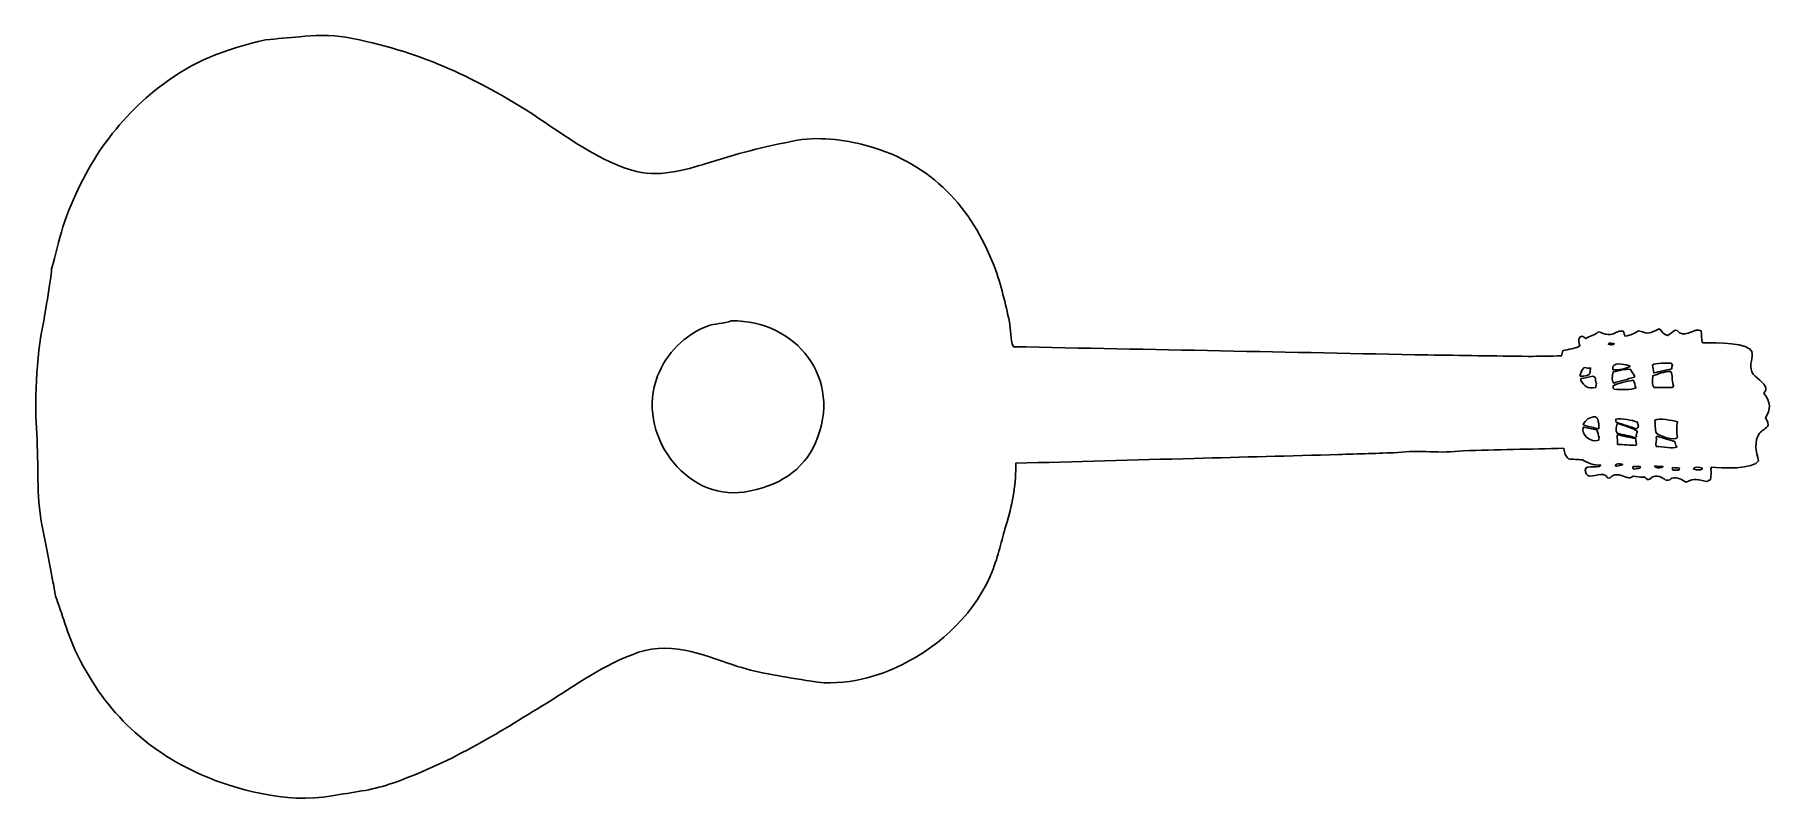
# Model space of a CAD drawing. Header units: centimetres. Extents: x -10.1 to 10.2, y -4.5 to 4.5.
import ezdxf

# ---------------------------------------------------------------- set-up
doc = ezdxf.new("R2010")
doc.units = ezdxf.units.CM
doc.header["$MEASUREMENT"] = 0
doc.layers.add('Camada 1', color=7, linetype='Continuous')

msp = doc.modelspace()

# ---------------------------------------------------------------- linework, layer by layer
at = {"layer": 'Camada 1'}
for points, knots in [([(7.73299, -0.36801), (7.33942, -0.37738), (6.94604, -0.3868), (6.55247, -0.39616), (6.55247, -0.39616), (6.29532, -0.43656), (6.03087, -0.38097), (5.78999, -0.41881), (5.78999, -0.41881), (5.55861, -0.42643), (5.32697, -0.43386), (5.09546, -0.44135), (5.09546, -0.44135), (4.53256, -0.45638), (3.96966, -0.47146), (3.40692, -0.48651), (3.40692, -0.48651), (2.71223, -0.50543), (2.01728, -0.52421), (1.32274, -0.543), (1.32274, -0.543), (1.32512, -0.76467), (1.29157, -1.00467), (1.22093, -1.2265), (1.22093, -1.2265), (1.15952, -1.42015), (1.13417, -1.58086), (1.05723, -1.78001), (1.05723, -1.78001), (0.86374, -2.28105), (0.45808, -2.6661), (-0.01028, -2.89822), (-0.01028, -2.89822), (-0.26042, -3.02226), (-0.66589, -3.15717), (-1.06644, -3.09023), (-1.06644, -3.09023), (-1.38979, -3.03628), (-1.65752, -2.99958), (-1.93046, -2.91523), (-1.93046, -2.91523), (-2.25336, -2.81535), (-2.68103, -2.60948), (-3.0883, -2.7514), (-3.0883, -2.7514), (-3.49406, -2.89274), (-3.82053, -3.13423), (-4.16132, -3.34441), (-4.16132, -3.34441), (-4.73928, -3.7007), (-5.30337, -4.0549), (-6.0025, -4.29326), (-6.0025, -4.29326), (-6.21374, -4.36525), (-6.42975, -4.38404), (-6.67452, -4.42875), (-6.67452, -4.42875), (-7.20702, -4.52612), (-7.83683, -4.33887), (-8.17688, -4.19158), (-8.17688, -4.19158), (-8.87051, -3.89117), (-9.35962, -3.40389), (-9.67371, -2.72873), (-9.67371, -2.72873), (-9.76687, -2.52823), (-9.82918, -2.29849), (-9.90522, -2.09622), (-9.90522, -2.09622), (-9.91654, -2.03211), (-9.92774, -1.96832), (-9.93922, -1.90421), (-9.93922, -1.90421), (-9.98513, -1.67765), (-10.02479, -1.4591), (-10.06339, -1.26037), (-10.06339, -1.26037), (-10.13226, -0.90511), (-10.09887, -0.5788), (-10.12541, -0.19852), (-10.12541, -0.19852), (-10.14822, 0.12631), (-10.13406, 0.70323), (-10.04641, 1.10035), (-10.04641, 1.10035), (-10.0339, 1.15745), (-9.94505, 1.70902), (-9.95042, 1.72736), (-9.95042, 1.72736), (-9.90719, 1.89119), (-9.86382, 2.05502), (-9.82043, 2.21872), (-9.82043, 2.21872), (-9.57402, 2.92741), (-9.20654, 3.46496), (-8.64007, 3.89057), (-8.64007, 3.89057), (-8.31003, 4.13848), (-7.9272, 4.29829), (-7.44839, 4.40442), (-7.44839, 4.40442), (-7.31483, 4.41574), (-7.18111, 4.42707), (-7.04739, 4.43842), (-7.04739, 4.43842), (-6.89922, 4.46213), (-6.67457, 4.46242), (-6.51103, 4.43276), (-6.51103, 4.43276), (-5.64926, 4.27668), (-5.02016, 3.96601), (-4.39852, 3.57993), (-4.39852, 3.57993), (-4.00617, 3.33633), (-3.6448, 3.02819), (-3.16733, 2.87958), (-3.16733, 2.87958), (-2.86724, 2.78626), (-2.5381, 2.88225), (-2.29751, 2.95858), (-2.29751, 2.95858), (-1.94897, 3.06936), (-1.62549, 3.1567), (-1.23015, 3.22975), (-1.23015, 3.22975), (-0.95586, 3.28044), (-0.60883, 3.2211), (-0.39997, 3.16194), (-0.39997, 3.16194), (0.34197, 2.95205), (0.80603, 2.4464), (1.06855, 1.76126), (1.06855, 1.76126), (1.15666, 1.53139), (1.19989, 1.32671), (1.24923, 1.10623), (1.24923, 1.10623), (1.26876, 1.01931), (1.25457, 0.90216), (1.29439, 0.81807), (1.29439, 0.81807), (2.90943, 0.78616), (4.52508, 0.75412), (6.14029, 0.72221), (6.14029, 0.72221), (6.53174, 0.71655), (6.92354, 0.71089), (7.31496, 0.70522), (7.31496, 0.70522), (7.44479, 0.70699), (7.57494, 0.70895), (7.70466, 0.71088), (7.70466, 0.71088), (7.71032, 0.7316), (7.71598, 0.75218), (7.72165, 0.7729), (7.72165, 0.7729), (7.77652, 0.78721), (7.87937, 0.79555), (7.91935, 0.82939), (7.91935, 0.82939), (7.90205, 0.86516), (7.89892, 0.89855), (7.91935, 0.9312), (7.91935, 0.9312), (7.92888, 0.93477), (7.93814, 0.93866), (7.94766, 0.94237), (7.94766, 0.94237), (7.96062, 0.93298), (7.97404, 0.92358), (7.987, 0.91406), (7.987, 0.91406), (8.03814, 0.94642), (8.08807, 0.94848), (8.134, 0.99322), (8.134, 0.99322), (8.18094, 0.98457), (8.20435, 0.96086), (8.24684, 0.95922), (8.24684, 0.95922), (8.32704, 0.95639), (8.35717, 1.01409), (8.42766, 0.99888), (8.42766, 0.99888), (8.43335, 0.98012), (8.43885, 0.96118), (8.44451, 0.94239), (8.44451, 0.94239), (8.52055, 0.95387), (8.54812, 0.96996), (8.60284, 1.00457), (8.60284, 1.00457), (8.74786, 0.96089), (8.72328, 0.97253), (8.84552, 1.02709), (8.84552, 1.02709), (8.88013, 1.00965), (8.87894, 0.98386), (8.9077, 0.96507), (8.9077, 0.96507), (8.92098, 0.95925), (8.93408, 0.95375), (8.9472, 0.94808), (8.9472, 0.94808), (8.97551, 0.9688), (9.00372, 0.98951), (9.03203, 1.01026), (9.03203, 1.01026), (9.07558, 1.00653), (9.06153, 0.99415), (9.08286, 0.98179), (9.08286, 0.98179), (9.17456, 0.92916), (9.26204, 1.04648), (9.33689, 1.0046), (9.33689, 1.0046), (9.34065, 0.95928), (9.34451, 0.91411), (9.3484, 0.86908), (9.3484, 0.86908), (9.35213, 0.86715), (9.35583, 0.86522), (9.35957, 0.86342), (9.35957, 0.86342), (9.51626, 0.86551), (9.89908, 0.86313), (9.93009, 0.76174), (9.93009, 0.76174), (9.94946, 0.69792), (9.89371, 0.60357), (9.93009, 0.52441), (9.93009, 0.52441), (9.96454, 0.44959), (10.08453, 0.40291), (10.09392, 0.3324), (10.09392, 0.3324), (10.09286, 0.31227), (10.08511, 0.29634), (10.07127, 0.27591), (10.07127, 0.27591), (10.14982, 0.17423), (10.1567, 0.07898), (10.08812, -0.01209), (10.08812, -0.01209), (10.10466, -0.04088), (10.11823, -0.05233), (10.12209, -0.09676), (10.12209, -0.09676), (10.09571, -0.14015), (10.05023, -0.15521), (10.02041, -0.19278), (10.02041, -0.19278), (9.94871, -0.28343), (9.98197, -0.4122), (10.00909, -0.51478), (10.00909, -0.51478), (9.96422, -0.61585), (9.55874, -0.60244), (9.45558, -0.58825), (9.45558, -0.58825), (9.45381, -0.59571), (9.45185, -0.60315), (9.45005, -0.61077), (9.45005, -0.61077), (9.45616, -0.65014), (9.45661, -0.67832), (9.44439, -0.73494), (9.44439, -0.73494), (9.43127, -0.74256), (9.41801, -0.74999), (9.40476, -0.75759), (9.40476, -0.75759), (9.29324, -0.73568), (9.26702, -0.71004), (9.16174, -0.76328), (9.16174, -0.76328), (9.11822, -0.7418), (9.06263, -0.69885), (8.99254, -0.71809), (8.99254, -0.71809), (8.97553, -0.72272), (8.96751, -0.75135), (8.93036, -0.74074), (8.93036, -0.74074), (8.89832, -0.73151), (8.84747, -0.67145), (8.77235, -0.70111), (8.77235, -0.70111), (8.74803, -0.71064), (8.74907, -0.729), (8.71004, -0.73492), (8.71004, -0.73492), (8.69692, -0.7236), (8.68379, -0.7124), (8.67054, -0.70111), (8.67054, -0.70111), (8.66681, -0.70304), (8.66308, -0.70484), (8.65919, -0.70677), (8.65919, -0.70677), (8.61971, -0.70304), (8.58021, -0.69931), (8.54055, -0.69558), (8.54055, -0.69558), (8.52698, -0.69886), (8.51803, -0.7163), (8.48972, -0.71243), (8.48972, -0.71243), (8.44276, -0.70587), (8.36883, -0.65742), (8.30351, -0.68428), (8.30351, -0.68428), (8.29219, -0.69545), (8.28089, -0.7068), (8.26954, -0.71809), (8.26954, -0.71809), (8.22168, -0.71409), (8.24316, -0.69811), (8.21871, -0.68428), (8.21871, -0.68428), (8.15547, -0.64774), (8.034, -0.73288), (7.99286, -0.66727), (7.99286, -0.66727), (7.92859, -0.52297), (8.13015, -0.62314), (8.16219, -0.56559), (8.16219, -0.56559), (8.08824, -0.57006), (8.00177, -0.53564), (7.94769, -0.50331), (7.94769, -0.50331), (7.89311, -0.49987), (7.83842, -0.49601), (7.78386, -0.49212), (7.78386, -0.49212), (7.75593, -0.45564), (7.73445, -0.43405), (7.73299, -0.36801)], [0, 0, 0, 0, 0.01162791, 0.01162791, 0.01162791, 0.01162791, 0.02325581, 0.02325581, 0.02325581, 0.02325581, 0.03488372, 0.03488372, 0.03488372, 0.03488372, 0.04651163, 0.04651163, 0.04651163, 0.04651163, 0.05813953, 0.05813953, 0.05813953, 0.05813953, 0.06976744, 0.06976744, 0.06976744, 0.06976744, 0.08139535, 0.08139535, 0.08139535, 0.08139535, 0.09302326, 0.09302326, 0.09302326, 0.09302326, 0.10465116, 0.10465116, 0.10465116, 0.10465116, 0.11627907, 0.11627907, 0.11627907, 0.11627907, 0.12790698, 0.12790698, 0.12790698, 0.12790698, 0.13953488, 0.13953488, 0.13953488, 0.13953488, 0.15116279, 0.15116279, 0.15116279, 0.15116279, 0.1627907, 0.1627907, 0.1627907, 0.1627907, 0.1744186, 0.1744186, 0.1744186, 0.1744186, 0.18604651, 0.18604651, 0.18604651, 0.18604651, 0.19767442, 0.19767442, 0.19767442, 0.19767442, 0.20930233, 0.20930233, 0.20930233, 0.20930233, 0.22093023, 0.22093023, 0.22093023, 0.22093023, 0.23255814, 0.23255814, 0.23255814, 0.23255814, 0.24418605, 0.24418605, 0.24418605, 0.24418605, 0.25581395, 0.25581395, 0.25581395, 0.25581395, 0.26744186, 0.26744186, 0.26744186, 0.26744186, 0.27906977, 0.27906977, 0.27906977, 0.27906977, 0.29069767, 0.29069767, 0.29069767, 0.29069767, 0.30232558, 0.30232558, 0.30232558, 0.30232558, 0.31395349, 0.31395349, 0.31395349, 0.31395349, 0.3255814, 0.3255814, 0.3255814, 0.3255814, 0.3372093, 0.3372093, 0.3372093, 0.3372093, 0.34883721, 0.34883721, 0.34883721, 0.34883721, 0.36046512, 0.36046512, 0.36046512, 0.36046512, 0.37209302, 0.37209302, 0.37209302, 0.37209302, 0.38372093, 0.38372093, 0.38372093, 0.38372093, 0.39534884, 0.39534884, 0.39534884, 0.39534884, 0.40697674, 0.40697674, 0.40697674, 0.40697674, 0.41860465, 0.41860465, 0.41860465, 0.41860465, 0.43023256, 0.43023256, 0.43023256, 0.43023256, 0.44186047, 0.44186047, 0.44186047, 0.44186047, 0.45348837, 0.45348837, 0.45348837, 0.45348837, 0.46511628, 0.46511628, 0.46511628, 0.46511628, 0.47674419, 0.47674419, 0.47674419, 0.47674419, 0.48837209, 0.48837209, 0.48837209, 0.48837209, 0.5, 0.5, 0.5, 0.5, 0.51162791, 0.51162791, 0.51162791, 0.51162791, 0.52325581, 0.52325581, 0.52325581, 0.52325581, 0.53488372, 0.53488372, 0.53488372, 0.53488372, 0.54651163, 0.54651163, 0.54651163, 0.54651163, 0.55813953, 0.55813953, 0.55813953, 0.55813953, 0.56976744, 0.56976744, 0.56976744, 0.56976744, 0.58139535, 0.58139535, 0.58139535, 0.58139535, 0.59302326, 0.59302326, 0.59302326, 0.59302326, 0.60465116, 0.60465116, 0.60465116, 0.60465116, 0.61627907, 0.61627907, 0.61627907, 0.61627907, 0.62790698, 0.62790698, 0.62790698, 0.62790698, 0.63953488, 0.63953488, 0.63953488, 0.63953488, 0.65116279, 0.65116279, 0.65116279, 0.65116279, 0.6627907, 0.6627907, 0.6627907, 0.6627907, 0.6744186, 0.6744186, 0.6744186, 0.6744186, 0.68604651, 0.68604651, 0.68604651, 0.68604651, 0.69767442, 0.69767442, 0.69767442, 0.69767442, 0.70930233, 0.70930233, 0.70930233, 0.70930233, 0.72093023, 0.72093023, 0.72093023, 0.72093023, 0.73255814, 0.73255814, 0.73255814, 0.73255814, 0.74418605, 0.74418605, 0.74418605, 0.74418605, 0.75581395, 0.75581395, 0.75581395, 0.75581395, 0.76744186, 0.76744186, 0.76744186, 0.76744186, 0.77906977, 0.77906977, 0.77906977, 0.77906977, 0.79069767, 0.79069767, 0.79069767, 0.79069767, 0.80232558, 0.80232558, 0.80232558, 0.80232558, 0.81395349, 0.81395349, 0.81395349, 0.81395349, 0.8255814, 0.8255814, 0.8255814, 0.8255814, 0.8372093, 0.8372093, 0.8372093, 0.8372093, 0.84883721, 0.84883721, 0.84883721, 0.84883721, 0.86046512, 0.86046512, 0.86046512, 0.86046512, 0.87209302, 0.87209302, 0.87209302, 0.87209302, 0.88372093, 0.88372093, 0.88372093, 0.88372093, 0.89534884, 0.89534884, 0.89534884, 0.89534884, 0.90697674, 0.90697674, 0.90697674, 0.90697674, 0.91860465, 0.91860465, 0.91860465, 0.91860465, 0.93023256, 0.93023256, 0.93023256, 0.93023256, 0.94186047, 0.94186047, 0.94186047, 0.94186047, 0.95348837, 0.95348837, 0.95348837, 0.95348837, 0.96511628, 0.96511628, 0.96511628, 0.96511628, 0.97674419, 0.97674419, 0.97674419, 0.97674419, 1, 1, 1, 1]), ([(-2.00116, 1.12019), (-1.24834, 1.13016), (-0.69065, 0.44595), (-1.01834, -0.30314), (-1.01834, -0.30314), (-1.15965, -0.62588), (-1.44855, -0.81627), (-1.85419, -0.87916), (-1.85419, -0.87916), (-2.54142, -0.98547), (-3.1252, -0.18643), (-2.86519, 0.47635), (-2.86519, 0.47635), (-2.75936, 0.74633), (-2.55362, 0.95249), (-2.2835, 1.05817), (-2.2835, 1.05817), (-2.19854, 1.09143), (-2.09419, 1.08368), (-2.00116, 1.12019)], [0, 0, 0, 0, 0.16666667, 0.16666667, 0.16666667, 0.16666667, 0.33333333, 0.33333333, 0.33333333, 0.33333333, 0.5, 0.5, 0.5, 0.5, 0.66666667, 0.66666667, 0.66666667, 0.66666667, 1, 1, 1, 1]), ([(8.26382, 0.84635), (8.26009, 0.84635), (8.25636, 0.84635), (8.25263, 0.84635), (8.25263, 0.84635), (8.25263, 0.84828), (8.25263, 0.85021), (8.25263, 0.85201), (8.25263, 0.85201), (8.25636, 0.85574), (8.26009, 0.8596), (8.26382, 0.86333), (8.26382, 0.86333), (8.28276, 0.8596), (8.30155, 0.85571), (8.32047, 0.85201), (8.32047, 0.85201), (8.30632, 0.8404), (8.2838, 0.83696), (8.26382, 0.84635)], [0, 0, 0, 0, 0.16666667, 0.16666667, 0.16666667, 0.16666667, 0.33333333, 0.33333333, 0.33333333, 0.33333333, 0.5, 0.5, 0.5, 0.5, 0.66666667, 0.66666667, 0.66666667, 0.66666667, 1, 1, 1, 1]), ([(8.30346, 0.547), (8.30346, 0.56026), (8.30346, 0.57338), (8.30346, 0.5865), (8.30346, 0.5865), (8.33881, 0.64122), (8.4615, 0.60857), (8.50666, 0.592), (8.50666, 0.592), (8.47253, 0.55954), (8.36534, 0.54597), (8.30346, 0.547)], [0, 0, 0, 0, 0.25, 0.25, 0.25, 0.25, 0.5, 0.5, 0.5, 0.5, 1, 1, 1, 1]), ([(8.99249, 0.55819), (8.92272, 0.54314), (8.85308, 0.52824), (8.7835, 0.51303), (8.7835, 0.51303), (8.77784, 0.54314), (8.77233, 0.57341), (8.76665, 0.60352), (8.76665, 0.60352), (8.80361, 0.63186), (8.92691, 0.62723), (8.98668, 0.62604), (8.98668, 0.62604), (8.9925, 0.61858), (8.99816, 0.61114), (9.00369, 0.60352), (9.00369, 0.60352), (8.99294, 0.57878), (8.99159, 0.59039), (8.99249, 0.55819)], [0, 0, 0, 0, 0.16666667, 0.16666667, 0.16666667, 0.16666667, 0.33333333, 0.33333333, 0.33333333, 0.33333333, 0.5, 0.5, 0.5, 0.5, 0.66666667, 0.66666667, 0.66666667, 0.66666667, 1, 1, 1, 1]), ([(8.03798, 0.51869), (8.04216, 0.48125), (7.97313, 0.47157), (7.92514, 0.47366), (7.92514, 0.47366), (7.92305, 0.47739), (7.92128, 0.48112), (7.91932, 0.48483), (7.91932, 0.48483), (7.9317, 0.51748), (7.94017, 0.54656), (7.97031, 0.57519), (7.97031, 0.57519), (8.00936, 0.56654), (8.00653, 0.56937), (8.04378, 0.56953), (8.04378, 0.56953), (8.04171, 0.55266), (8.03975, 0.53568), (8.03798, 0.51869)], [0, 0, 0, 0, 0.16666667, 0.16666667, 0.16666667, 0.16666667, 0.33333333, 0.33333333, 0.33333333, 0.33333333, 0.5, 0.5, 0.5, 0.5, 0.66666667, 0.66666667, 0.66666667, 0.66666667, 1, 1, 1, 1]), ([(8.10566, 0.35486), (8.10566, 0.35113), (8.10566, 0.3474), (8.10566, 0.34369), (8.10566, 0.34369), (8.00282, 0.31702), (7.97522, 0.36113), (7.93066, 0.42285), (7.93066, 0.42285), (7.93066, 0.43031), (7.93066, 0.43775), (7.93066, 0.44537), (7.93066, 0.44537), (7.9776, 0.45476), (8.02475, 0.46416), (8.07168, 0.47371), (8.07168, 0.47371), (8.08105, 0.46805), (8.09078, 0.46239), (8.10015, 0.4567), (8.10015, 0.4567), (8.10166, 0.44061), (8.0997, 0.40677), (8.11134, 0.38889), (8.11134, 0.38889), (8.10952, 0.37751), (8.10759, 0.36634), (8.10566, 0.35486)], [0, 0, 0, 0, 0.125, 0.125, 0.125, 0.125, 0.25, 0.25, 0.25, 0.25, 0.375, 0.375, 0.375, 0.375, 0.5, 0.5, 0.5, 0.5, 0.625, 0.625, 0.625, 0.625, 0.75, 0.75, 0.75, 0.75, 1, 1, 1, 1]), ([(8.55751, 0.46233), (8.47642, 0.43968), (8.39545, 0.41701), (8.31465, 0.39452), (8.31465, 0.39452), (8.2829, 0.43193), (8.30108, 0.47948), (8.30899, 0.52435), (8.30899, 0.52435), (8.37413, 0.53554), (8.44824, 0.56266), (8.51235, 0.55266), (8.51235, 0.55266), (8.52711, 0.52358), (8.53709, 0.50109), (8.55751, 0.47919), (8.55751, 0.47919), (8.55751, 0.47366), (8.55751, 0.46799), (8.55751, 0.46233)], [0, 0, 0, 0, 0.16666667, 0.16666667, 0.16666667, 0.16666667, 0.33333333, 0.33333333, 0.33333333, 0.33333333, 0.5, 0.5, 0.5, 0.5, 0.66666667, 0.66666667, 0.66666667, 0.66666667, 1, 1, 1, 1]), ([(8.32047, 0.32118), (8.31661, 0.32491), (8.31288, 0.32864), (8.30899, 0.33235), (8.30899, 0.33235), (8.30899, 0.33994), (8.30899, 0.3474), (8.30899, 0.35487), (8.30899, 0.35487), (8.30899, 0.3568), (8.30899, 0.35873), (8.30899, 0.36053), (8.30899, 0.36053), (8.36847, 0.39868), (8.46597, 0.40689), (8.5405, 0.42834), (8.5405, 0.42834), (8.56569, 0.40746), (8.55616, 0.36529), (8.57447, 0.33798), (8.57447, 0.33798), (8.52634, 0.30774), (8.3895, 0.31938), (8.32047, 0.32118)], [0, 0, 0, 0, 0.14285714, 0.14285714, 0.14285714, 0.14285714, 0.28571429, 0.28571429, 0.28571429, 0.28571429, 0.42857143, 0.42857143, 0.42857143, 0.42857143, 0.57142857, 0.57142857, 0.57142857, 0.57142857, 0.71428571, 0.71428571, 0.71428571, 0.71428571, 1, 1, 1, 1]), ([(9.00368, 0.34367), (8.93211, 0.34367), (8.86057, 0.34367), (8.78916, 0.34367), (8.78916, 0.34367), (8.75905, 0.365), (8.7695, 0.43715), (8.77233, 0.47919), (8.77233, 0.47919), (8.83866, 0.49975), (8.89965, 0.52793), (8.98117, 0.53002), (8.98117, 0.53002), (9.0125, 0.4829), (8.9858, 0.43075), (9.01501, 0.36632), (9.01501, 0.36632), (9.01127, 0.35872), (9.00754, 0.35113), (9.00368, 0.34367)], [0, 0, 0, 0, 0.16666667, 0.16666667, 0.16666667, 0.16666667, 0.33333333, 0.33333333, 0.33333333, 0.33333333, 0.5, 0.5, 0.5, 0.5, 0.66666667, 0.66666667, 0.66666667, 0.66666667, 1, 1, 1, 1]), ([(8.1395, -0.27199), (8.03904, -0.31149), (7.93006, -0.19955), (7.95897, -0.13083), (7.95897, -0.13083), (7.95897, -0.12707), (7.95897, -0.12337), (7.95897, -0.11948), (7.95897, -0.11948), (8.0116, -0.13067), (8.06435, -0.14213), (8.11701, -0.15332), (8.11701, -0.15332), (8.12638, -0.18343), (8.1358, -0.2137), (8.14516, -0.24365), (8.14516, -0.24365), (8.14336, -0.25307), (8.14143, -0.26244), (8.1395, -0.27199)], [0, 0, 0, 0, 0.16666667, 0.16666667, 0.16666667, 0.16666667, 0.33333333, 0.33333333, 0.33333333, 0.33333333, 0.5, 0.5, 0.5, 0.5, 0.66666667, 0.66666667, 0.66666667, 0.66666667, 1, 1, 1, 1]), ([(8.1395, -0.14213), (8.08492, -0.12887), (8.03039, -0.11559), (7.97596, -0.1025), (7.97596, -0.1025), (7.9703, -0.09874), (7.96448, -0.09504), (7.95895, -0.09115), (7.95895, -0.09115), (7.98581, -0.03765), (8.0247, -0.00037), (8.10564, -0.00082), (8.10564, -0.00082), (8.1131, -0.01019), (8.12069, -0.01961), (8.12829, -0.02913), (8.12829, -0.02913), (8.13205, -0.04598), (8.13575, -0.06297), (8.13948, -0.07996), (8.13948, -0.07996), (8.1395, -0.10057), (8.1395, -0.12142), (8.1395, -0.14213)], [0, 0, 0, 0, 0.14285714, 0.14285714, 0.14285714, 0.14285714, 0.28571429, 0.28571429, 0.28571429, 0.28571429, 0.42857143, 0.42857143, 0.42857143, 0.42857143, 0.57142857, 0.57142857, 0.57142857, 0.57142857, 0.71428571, 0.71428571, 0.71428571, 0.71428571, 1, 1, 1, 1]), ([(8.58016, -0.23249), (8.57823, -0.23622), (8.5763, -0.23992), (8.57447, -0.24366), (8.57447, -0.24366), (8.50115, -0.22665), (8.42763, -0.20985), (8.35431, -0.19283), (8.35431, -0.19283), (8.3306, -0.15452), (8.34431, -0.12528), (8.35431, -0.07996), (8.35431, -0.07996), (8.43226, -0.10084), (8.5329, -0.12634), (8.59132, -0.17032), (8.59132, -0.17032), (8.58431, -0.19894), (8.57389, -0.20505), (8.58016, -0.23249)], [0, 0, 0, 0, 0.16666667, 0.16666667, 0.16666667, 0.16666667, 0.33333333, 0.33333333, 0.33333333, 0.33333333, 0.5, 0.5, 0.5, 0.5, 0.66666667, 0.66666667, 0.66666667, 0.66666667, 1, 1, 1, 1]), ([(8.58566, -0.14213), (8.50486, -0.11559), (8.42392, -0.08921), (8.34296, -0.06299), (8.34296, -0.06299), (8.34103, -0.05164), (8.3391, -0.04045), (8.3373, -0.02915), (8.3373, -0.02915), (8.41482, -0.01499), (8.52619, -0.03852), (8.59133, -0.06299), (8.59133, -0.06299), (8.59509, -0.07625), (8.59895, -0.08921), (8.60284, -0.10249), (8.60284, -0.10249), (8.5976, -0.11652), (8.59207, -0.13171), (8.58566, -0.14213)], [0, 0, 0, 0, 0.16666667, 0.16666667, 0.16666667, 0.16666667, 0.33333333, 0.33333333, 0.33333333, 0.33333333, 0.5, 0.5, 0.5, 0.5, 0.66666667, 0.66666667, 0.66666667, 0.66666667, 1, 1, 1, 1]), ([(9.06017, -0.23815), (9.03083, -0.28898), (8.83596, -0.22458), (8.80601, -0.18148), (8.80601, -0.18148), (8.80228, -0.13454), (8.79842, -0.08742), (8.79484, -0.04046), (8.79484, -0.04046), (8.85046, -0.00977), (8.99534, -0.04361), (9.06016, -0.05731), (9.06016, -0.05731), (9.05197, -0.11636), (9.04363, -0.18269), (9.06017, -0.23815)], [0, 0, 0, 0, 0.2, 0.2, 0.2, 0.2, 0.4, 0.4, 0.4, 0.4, 0.6, 0.6, 0.6, 0.6, 1, 1, 1, 1]), ([(8.57447, -0.33398), (8.50293, -0.33025), (8.43138, -0.32655), (8.35997, -0.32266), (8.35997, -0.32266), (8.3582, -0.28702), (8.35611, -0.25125), (8.35431, -0.21548), (8.35431, -0.21548), (8.35608, -0.21371), (8.35817, -0.21175), (8.35997, -0.20982), (8.35997, -0.20982), (8.42945, -0.22485), (8.49906, -0.23993), (8.56883, -0.25498), (8.56883, -0.25498), (8.57256, -0.2739), (8.57629, -0.29268), (8.58018, -0.31147), (8.58018, -0.31147), (8.57823, -0.31896), (8.5763, -0.32655), (8.57447, -0.33398)], [0, 0, 0, 0, 0.14285714, 0.14285714, 0.14285714, 0.14285714, 0.28571429, 0.28571429, 0.28571429, 0.28571429, 0.42857143, 0.42857143, 0.42857143, 0.42857143, 0.57142857, 0.57142857, 0.57142857, 0.57142857, 0.71428571, 0.71428571, 0.71428571, 0.71428571, 1, 1, 1, 1]), ([(8.81167, -0.34533), (8.80032, -0.31535), (8.81926, -0.27379), (8.81167, -0.23815), (8.81167, -0.23815), (8.8136, -0.23429), (8.8154, -0.23053), (8.81733, -0.22664), (8.81733, -0.22664), (8.8871, -0.24752), (8.95671, -0.26823), (9.02632, -0.28895), (9.02632, -0.28895), (9.03542, -0.31118), (9.03153, -0.33142), (9.05447, -0.35113), (9.05447, -0.35113), (9.00934, -0.37769), (8.88247, -0.34727), (8.81167, -0.34533)], [0, 0, 0, 0, 0.16666667, 0.16666667, 0.16666667, 0.16666667, 0.33333333, 0.33333333, 0.33333333, 0.33333333, 0.5, 0.5, 0.5, 0.5, 0.66666667, 0.66666667, 0.66666667, 0.66666667, 1, 1, 1, 1]), ([(8.41633, -0.55999), (8.4026, -0.57057), (8.36863, -0.57221), (8.34852, -0.57684), (8.34852, -0.57684), (8.34299, -0.57507), (8.33733, -0.57311), (8.33167, -0.57118), (8.33167, -0.57118), (8.34747, -0.54165), (8.37953, -0.54985), (8.41634, -0.55433), (8.41634, -0.55433), (8.41633, -0.55629), (8.41633, -0.55806), (8.41633, -0.55999)], [0, 0, 0, 0, 0.2, 0.2, 0.2, 0.2, 0.4, 0.4, 0.4, 0.4, 0.6, 0.6, 0.6, 0.6, 1, 1, 1, 1]), ([(8.61966, -0.59952), (8.59701, -0.60325), (8.57447, -0.60711), (8.55182, -0.61084), (8.55182, -0.61084), (8.54809, -0.60891), (8.54439, -0.60711), (8.5405, -0.60518), (8.5405, -0.60518), (8.53873, -0.59952), (8.53677, -0.59386), (8.53497, -0.58833), (8.53497, -0.58833), (8.53677, -0.5864), (8.53873, -0.58447), (8.5405, -0.58267), (8.5405, -0.58267), (8.56881, -0.58267), (8.59702, -0.58267), (8.62533, -0.58267), (8.62533, -0.58267), (8.62339, -0.58833), (8.62162, -0.59386), (8.61966, -0.59952)], [0, 0, 0, 0, 0.14285714, 0.14285714, 0.14285714, 0.14285714, 0.28571429, 0.28571429, 0.28571429, 0.28571429, 0.42857143, 0.42857143, 0.42857143, 0.42857143, 0.57142857, 0.57142857, 0.57142857, 0.57142857, 0.71428571, 0.71428571, 0.71428571, 0.71428571, 1, 1, 1, 1]), ([(8.80598, -0.58833), (8.80225, -0.5864), (8.79839, -0.58447), (8.79481, -0.58267), (8.79481, -0.58267), (8.79481, -0.58058), (8.79481, -0.57881), (8.79481, -0.57685), (8.79481, -0.57685), (8.82669, -0.57878), (8.85892, -0.58058), (8.8908, -0.58267), (8.8908, -0.58267), (8.87279, -0.60248), (8.83181, -0.60219), (8.80598, -0.58833)], [0, 0, 0, 0, 0.2, 0.2, 0.2, 0.2, 0.4, 0.4, 0.4, 0.4, 0.6, 0.6, 0.6, 0.6, 1, 1, 1, 1]), ([(9.07715, -0.62217), (9.0545, -0.62217), (9.03199, -0.62217), (9.00934, -0.62217), (9.00934, -0.62217), (9.00561, -0.61651), (9.00188, -0.61082), (8.99815, -0.60516), (8.99815, -0.60516), (8.99992, -0.60143), (9.00188, -0.59773), (9.00368, -0.59384), (9.00368, -0.59384), (9.03006, -0.59577), (9.05644, -0.5977), (9.08282, -0.5995), (9.08282, -0.5995), (9.08104, -0.60711), (9.07911, -0.61471), (9.07715, -0.62217)], [0, 0, 0, 0, 0.16666667, 0.16666667, 0.16666667, 0.16666667, 0.33333333, 0.33333333, 0.33333333, 0.33333333, 0.5, 0.5, 0.5, 0.5, 0.66666667, 0.66666667, 0.66666667, 0.66666667, 1, 1, 1, 1]), ([(9.34832, -0.61082), (9.32355, -0.62349), (9.28466, -0.62513), (9.25783, -0.61082), (9.25783, -0.61082), (9.25397, -0.61082), (9.25053, -0.61082), (9.24648, -0.61082), (9.24648, -0.61082), (9.26034, -0.57431), (9.31641, -0.58772), (9.34832, -0.5995), (9.34832, -0.5995), (9.34832, -0.60322), (9.34832, -0.60711), (9.34832, -0.61082)], [0, 0, 0, 0, 0.2, 0.2, 0.2, 0.2, 0.4, 0.4, 0.4, 0.4, 0.6, 0.6, 0.6, 0.6, 1, 1, 1, 1])]:
    msp.add_open_spline(points, degree=3, knots=knots, dxfattribs=at)

doc.saveas('drawing.dxf')
